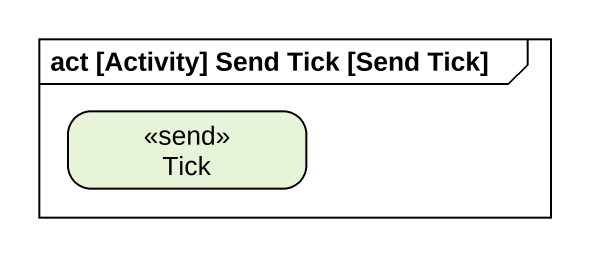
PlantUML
@startuml
mainframe act [Activity] Send Tick [Send Tick]
hide empty description
state Tick <<send>>
@enduml
